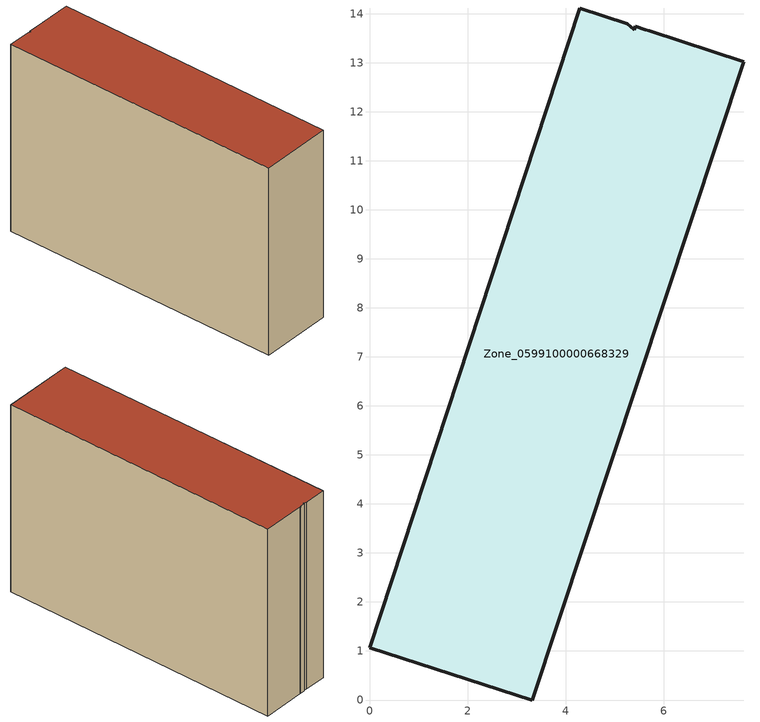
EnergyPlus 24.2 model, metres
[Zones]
Zone_0599100000668329
 floor ground (C_G): 4.29,14.12 5.26,13.8 5.4,13.68 5.42,13.75 5.63,13.68 5.7,13.66 7.64,13.02 3.32,0 0,1.07 z0
 wall outside (C_F): 5.26,13.8 4.29,14.12 0,1.07 3.32,0 7.64,13.02 5.7,13.66 5.63,13.68 5.42,13.75 5.4,13.68 5.26,13.8 z0:9.35
 roof outside (C_R): 7.64,13.02 5.7,13.66 5.63,13.68 5.42,13.75 5.4,13.68 5.26,13.8 4.29,14.12 0,1.07 3.32,0 z9.35
[BUILDING]
Pand.0599100000668329: North Axis=0; Terrain=City; Loads Convergence Tolerance Value=0.04; Temperature Convergence Tolerance Value=0.4; Solar Distribution=FullExterior; Maximum Number of Warmup Days=25; Minimum Number of Warmup Days=1
[Site:Location]
Rotterdam.The.Hague.AP_ZH_NLD Design_Conditions: Latitude=51.96; Longitude=4.45; Time Zone=1; Elevation=-4.5
[SITE:GROUNDTEMPERATURE:BUILDINGSURFACE]
18, 18, 18, 18, 18, 18, 18, 18, 18, 18, 18, 18
[MATERIAL] Thermal Absorptance=0.9; Solar Absorptance=0.7; Visible Absorptance=0.7
Name | Roughness | Thickness | Conductivity | Density | Specific Heat
G.TI.1946 | MediumSmooth | 0.15 | 1 | 540 | 1210
F.TI.1946 | Rough | 0.3 | 0.857143 | 1920 | 840
R.TI.1946 | MediumRough | 0.2 | 0.1 | 1500 | 1000
[CONSTRUCTION]
C_G: G.TI.1946
C_F: F.TI.1946
C_R: R.TI.1946
[ZONE]
Zone_0599100000668329: Type=1; Multiplier=1; Ceiling Height=Autocalculate; Volume=Autocalculate; Floor Area=autocalculate; Part of Total Floor Area=Yes
[ZONEINFILTRATION:DESIGNFLOWRATE]
Infil_Zone_0599100000668329: Zone or ZoneList or Space or SpaceList=Zone_0599100000668329; Schedule=AlwaysOn; Design Flow Rate Calculation Method=Flow/Area; Flow Rate per Floor Area=0.003; Constant Term Coefficient=1; Temperature Term Coefficient=0; Velocity Term Coefficient=0; Velocity Squared Term Coefficient=0
[HVACTEMPLATE:ZONE:IDEALLOADSAIRSYSTEM]
Zone_0599100000668329: Maximum Heating Supply Air Temperature=50; Minimum Cooling Supply Air Temperature=13; Maximum Heating Supply Air Humidity Ratio=0.0156; Minimum Cooling Supply Air Humidity Ratio=0.0077; Heating Limit=NoLimit; Cooling Limit=NoLimit; Dehumidification Control Type=ConstantSensibleHeatRatio; Cooling Sensible Heat Ratio=0.7; Dehumidification Setpoint=60; Humidification Control Type=None; Humidification Setpoint=30; Outdoor Air Method=None; Outdoor Air Flow Rate per Person=0.00944; Outdoor Air Flow Rate per Zone Floor Area=0; Outdoor Air Flow Rate per Zone=0; Demand Controlled Ventilation Type=None; Outdoor Air Economizer Type=NoEconomizer; Heat Recovery Type=None; Sensible Heat Recovery Effectiveness=0.7; Latent Heat Recovery Effectiveness=0.65
[ZONECONTROL:THERMOSTAT]
ThermostatControl_Zone_0599100000668329: Zone or ZoneList=Zone_0599100000668329; Control Type Schedule=DualSetpointControlType; Control 1=Thermostat_Zone_0599100000668329; Temperature Difference Between Cutout And Setpoint=0
[THERMOSTATSETPOINT:DUALSETPOINT]
Thermostat_Zone_0599100000668329: Heating Setpoint Temperature Schedule=HeatingSetpoint_Zone_0599100000668329; Cooling Setpoint Temperature Schedule=CoolingSetpoint_Zone_0599100000668329
[SCHEDULE:COMPACT]
HeatingSetpoint_Zone_0599100000668329: Through: 12/31, For: AllDays, Until: 24:00, 21
CoolingSetpoint_Zone_0599100000668329: Through: 12/31, For: AllDays, Until: 24:00, 24
DualSetpointControlType: Through: 12/31, For: AllDays, Until: 24:00, 4
AlwaysOn: Through: 12/31, For: AllDays, Until: 24:00, 1
